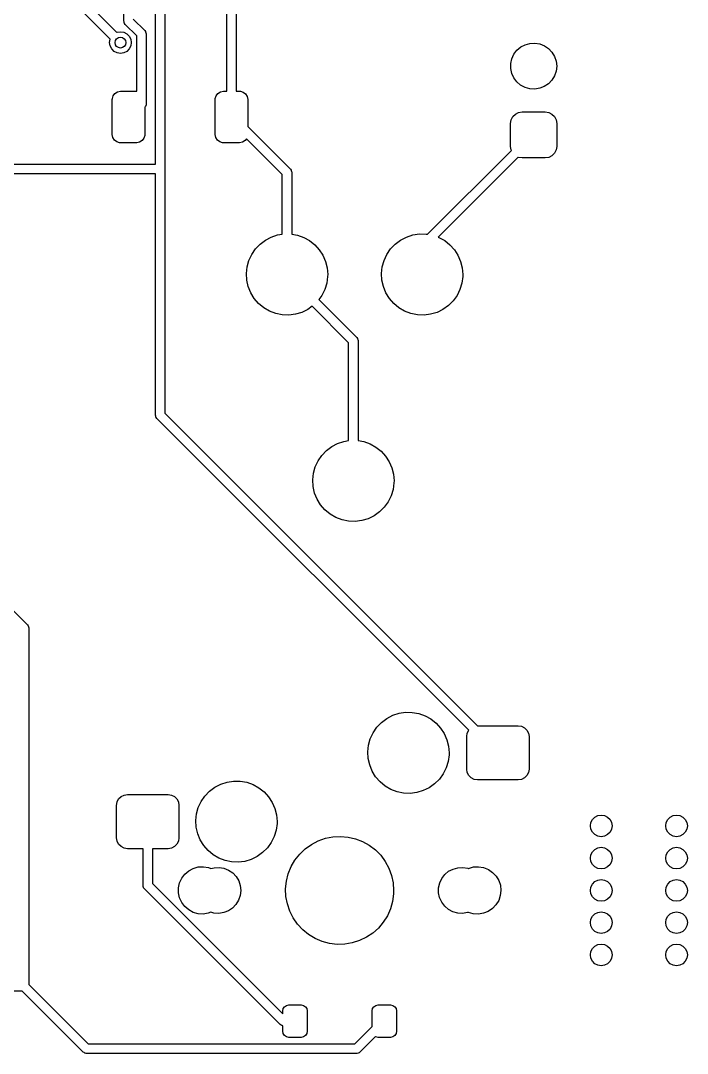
# Model space of a CAD drawing. Extents: x 50 to 376, y -141 to -43.
# Drawn here: x 179.48 to 204.1, y -140.89 to -102.77 of the extents above; entities that cross this region are included whole.
import ezdxf

# ---------------------------------------------------------------- set-up
doc = ezdxf.new("R2010")
doc.units = 0
doc.layers.add('BLACK', color=7, linetype='CONTINUOUS')

msp = doc.modelspace()

# ---------------------------------------------------------------- linework, layer by layer
at = {"layer": 'BLACK', "linetype": 'CONTINUOUS'}
for p, q in [((184.46, -108.07), (184.46, -83.762)), ((184.81, -83.8345), (184.81, -117.253)), ((183.294, -102.781), (183.294, -100.975)), ((187.094, -105.375), (187.094, -100.975)), ((187.444, -100.975), (187.444, -105.375)), ((182.792, -103.448), (180.994, -101.65)), ((181.293, -101.454), (183.04, -103.201)), ((183.295, -102.786), (183.294, -102.781)), ((183.295, -102.791), (183.295, -102.786)), ((183.302, -102.815), (183.295, -102.791)), ((183.305, -102.842), (183.302, -102.815)), ((183.311, -102.852), (183.305, -102.842)), ((183.314, -102.862), (183.311, -102.852)), ((183.317, -102.866), (183.314, -102.862)), ((183.319, -102.87), (183.317, -102.866)), ((183.346, -102.905), (183.319, -102.87)), ((183.77, -103.329), (183.346, -102.905)), ((183.644, -102.709), (184.069, -103.133)), ((183.04, -103.201), (183.046, -103.198)), ((183.046, -103.198), (183.17, -103.178)), ((183.17, -103.178), (183.293, -103.198)), ((183.293, -103.198), (183.405, -103.255)), ((183.405, -103.255), (183.493, -103.343)), ((184.069, -103.133), (184.096, -103.168)), ((184.096, -103.168), (184.097, -103.172)), ((184.097, -103.172), (184.1, -103.176)), ((184.1, -103.176), (184.109, -103.212)), ((184.109, -103.212), (184.12, -103.248)), ((184.12, -103.248), (184.119, -103.252)), ((184.119, -103.252), (184.12, -103.257)), ((184.12, -103.257), (184.12, -105.849)), ((182.77, -103.578), (182.789, -103.455)), ((182.789, -103.702), (182.77, -103.578)), ((182.789, -103.455), (182.792, -103.448)), ((183.493, -103.343), (183.55, -103.455)), ((183.55, -103.455), (183.57, -103.578)), ((183.57, -103.578), (183.55, -103.702)), ((183.77, -105.375), (183.77, -103.329)), ((197.949, -103.74), (198.112, -103.654)), ((198.112, -103.654), (198.289, -103.606)), ((198.289, -103.606), (198.472, -103.596)), ((198.472, -103.596), (198.653, -103.626)), ((198.653, -103.626), (198.824, -103.694)), ((182.846, -103.813), (182.789, -103.702)), ((182.934, -103.902), (182.846, -103.813)), ((183.046, -103.959), (182.934, -103.902)), ((183.17, -103.978), (183.046, -103.959)), ((183.293, -103.959), (183.17, -103.978)), ((183.405, -103.902), (183.293, -103.959)), ((183.493, -103.813), (183.405, -103.902)), ((183.55, -103.702), (183.493, -103.813)), ((197.62, -104.171), (197.698, -104.004)), ((197.698, -104.004), (197.809, -103.859)), ((197.809, -103.859), (197.949, -103.74)), ((198.824, -103.694), (198.976, -103.797)), ((198.976, -103.797), (199.102, -103.931)), ((199.102, -103.931), (199.196, -104.088)), ((197.579, -104.534), (197.58, -104.35)), ((197.58, -104.35), (197.62, -104.171)), ((199.196, -104.088), (199.255, -104.262)), ((199.275, -104.451), (199.254, -104.633)), ((199.255, -104.262), (199.275, -104.445)), ((199.275, -104.445), (199.275, -104.451)), ((197.618, -104.713), (197.579, -104.534)), ((197.695, -104.88), (197.618, -104.713)), ((199.194, -104.807), (199.098, -104.963)), ((199.254, -104.633), (199.194, -104.807)), ((197.805, -105.027), (197.695, -104.88)), ((197.945, -105.146), (197.805, -105.027)), ((198.106, -105.233), (197.945, -105.146)), ((198.819, -105.198), (198.648, -105.265)), ((198.971, -105.096), (198.819, -105.198)), ((199.098, -104.963), (198.971, -105.096)), ((182.871, -105.646), (182.901, -105.54)), ((182.901, -105.54), (182.968, -105.453)), ((182.968, -105.453), (183.061, -105.395)), ((183.061, -105.395), (183.169, -105.375)), ((183.169, -105.375), (183.769, -105.375)), ((183.769, -105.375), (183.77, -105.375)), ((186.671, -105.646), (186.701, -105.54)), ((186.701, -105.54), (186.768, -105.453)), ((186.768, -105.453), (186.861, -105.395)), ((186.861, -105.395), (186.969, -105.375)), ((186.969, -105.375), (187.094, -105.375)), ((187.444, -105.375), (187.569, -105.375)), ((187.569, -105.375), (187.598, -105.376)), ((187.598, -105.376), (187.704, -105.407)), ((187.704, -105.407), (187.791, -105.473)), ((187.791, -105.473), (187.849, -105.567)), ((187.849, -105.567), (187.869, -105.675)), ((198.283, -105.283), (198.106, -105.233)), ((198.466, -105.294), (198.283, -105.283)), ((198.648, -105.265), (198.466, -105.294)), ((182.869, -105.675), (182.871, -105.646)), ((182.869, -106.975), (182.869, -105.675)), ((184.071, -105.969), (184.069, -105.972)), ((184.069, -105.972), (184.069, -106.975)), ((184.075, -105.966), (184.071, -105.969)), ((184.093, -105.933), (184.075, -105.966)), ((184.112, -105.901), (184.093, -105.933)), ((184.114, -105.893), (184.112, -105.897)), ((184.112, -105.897), (184.112, -105.901)), ((184.12, -105.849), (184.114, -105.893)), ((186.669, -105.675), (186.671, -105.646)), ((186.669, -106.975), (186.669, -105.675)), ((187.869, -105.675), (187.869, -106.677)), ((197.596, -106.428), (197.656, -106.31)), ((197.656, -106.31), (197.75, -106.216)), ((197.75, -106.216), (197.868, -106.156)), ((197.868, -106.156), (198, -106.135)), ((198, -106.135), (198.85, -106.135)), ((198.85, -106.135), (198.981, -106.156)), ((198.981, -106.156), (199.1, -106.216)), ((199.1, -106.216), (199.194, -106.31)), ((199.194, -106.31), (199.254, -106.428)), ((187.869, -106.677), (189.444, -108.252)), ((197.575, -106.56), (197.596, -106.428)), ((197.575, -107.41), (197.575, -106.56)), ((199.254, -106.428), (199.275, -106.56)), ((199.275, -106.56), (199.275, -107.41)), ((182.889, -107.083), (182.869, -106.975)), ((182.947, -107.176), (182.889, -107.083)), ((184.037, -107.11), (183.971, -107.197)), ((184.068, -107.004), (184.037, -107.11)), ((184.069, -106.975), (184.068, -107.004)), ((186.689, -107.083), (186.669, -106.975)), ((186.747, -107.176), (186.689, -107.083)), ((183.034, -107.243), (182.947, -107.176)), ((183.14, -107.273), (183.034, -107.243)), ((183.169, -107.275), (183.14, -107.273)), ((183.769, -107.275), (183.169, -107.275)), ((183.877, -107.255), (183.769, -107.275)), ((183.971, -107.197), (183.877, -107.255)), ((186.834, -107.243), (186.747, -107.176)), ((186.94, -107.273), (186.834, -107.243)), ((186.969, -107.275), (186.94, -107.273)), ((187.569, -107.275), (186.969, -107.275)), ((187.677, -107.255), (187.569, -107.275)), ((187.771, -107.197), (187.677, -107.255)), ((187.824, -107.127), (187.771, -107.197)), ((189.145, -108.448), (187.824, -107.127)), ((197.596, -107.541), (197.575, -107.41)), ((199.275, -107.41), (199.254, -107.541)), ((194.507, -110.655), (197.604, -107.558)), ((197.852, -107.805), (194.897, -110.76)), ((197.604, -107.558), (197.596, -107.541)), ((197.868, -107.814), (197.852, -107.805)), ((198, -107.835), (197.868, -107.814)), ((198.85, -107.835), (198, -107.835)), ((198.981, -107.814), (198.85, -107.835)), ((199.1, -107.754), (198.981, -107.814)), ((199.194, -107.66), (199.1, -107.754)), ((199.254, -107.541), (199.194, -107.66)), ((179.204, -108.07), (184.46, -108.07)), ((189.444, -108.252), (189.471, -108.287)), ((184.46, -108.42), (179.204, -108.42)), ((184.46, -117.325), (184.46, -108.42)), ((189.145, -110.652), (189.145, -108.448)), ((189.471, -108.287), (189.472, -108.291)), ((189.472, -108.291), (189.475, -108.295)), ((189.475, -108.295), (189.484, -108.331)), ((189.484, -108.331), (189.495, -108.366)), ((189.495, -108.366), (189.494, -108.371)), ((189.494, -108.371), (189.495, -108.376)), ((189.495, -108.376), (189.495, -110.651)), ((188.324, -111.016), (188.521, -110.869)), ((188.521, -110.869), (188.739, -110.755)), ((188.739, -110.755), (188.972, -110.679)), ((188.972, -110.679), (189.145, -110.652)), ((189.495, -110.651), (189.703, -110.688)), ((189.703, -110.688), (189.935, -110.77)), ((189.935, -110.77), (190.15, -110.889)), ((190.15, -110.889), (190.343, -111.041)), ((193.314, -111.016), (193.511, -110.869)), ((193.511, -110.869), (193.729, -110.755)), ((193.729, -110.755), (193.962, -110.679)), ((193.962, -110.679), (194.205, -110.642)), ((194.205, -110.642), (194.451, -110.645)), ((194.451, -110.645), (194.507, -110.655)), ((194.897, -110.76), (194.925, -110.77)), ((194.925, -110.77), (195.14, -110.889)), ((195.14, -110.889), (195.333, -111.041)), ((188.016, -111.397), (188.154, -111.194)), ((188.154, -111.194), (188.324, -111.016)), ((190.343, -111.041), (190.508, -111.223)), ((190.508, -111.223), (190.642, -111.429)), ((193.006, -111.397), (193.144, -111.194)), ((193.144, -111.194), (193.314, -111.016)), ((195.333, -111.041), (195.498, -111.223)), ((195.498, -111.223), (195.632, -111.429)), ((187.847, -111.857), (187.912, -111.62)), ((187.912, -111.62), (188.016, -111.397)), ((190.642, -111.429), (190.74, -111.655)), ((190.74, -111.655), (190.8, -111.893)), ((192.837, -111.857), (192.902, -111.62)), ((192.902, -111.62), (193.006, -111.397)), ((195.632, -111.429), (195.73, -111.655)), ((195.73, -111.655), (195.79, -111.893)), ((187.82, -112.101), (187.847, -111.857)), ((190.8, -111.893), (190.82, -112.138)), ((192.81, -112.101), (192.837, -111.857)), ((195.79, -111.893), (195.81, -112.138)), ((187.835, -112.347), (187.82, -112.101)), ((187.889, -112.587), (187.835, -112.347)), ((190.786, -112.455), (190.715, -112.69)), ((190.818, -112.211), (190.786, -112.455)), ((190.82, -112.138), (190.818, -112.211)), ((192.825, -112.347), (192.81, -112.101)), ((192.879, -112.587), (192.825, -112.347)), ((195.776, -112.455), (195.705, -112.69)), ((195.808, -112.211), (195.776, -112.455)), ((195.81, -112.138), (195.808, -112.211)), ((187.981, -112.814), (187.889, -112.587)), ((188.11, -113.024), (187.981, -112.814)), ((190.715, -112.69), (190.606, -112.911)), ((192.971, -112.814), (192.879, -112.587)), ((193.1, -113.024), (192.971, -112.814)), ((195.705, -112.69), (195.596, -112.911)), ((188.271, -113.21), (188.11, -113.024)), ((188.46, -113.367), (188.271, -113.21)), ((190.606, -112.911), (190.495, -113.065)), ((190.495, -113.065), (191.894, -114.464)), ((193.261, -113.21), (193.1, -113.024)), ((193.45, -113.367), (193.261, -113.21)), ((195.452, -113.11), (195.278, -113.284)), ((195.596, -112.911), (195.452, -113.11)), ((188.672, -113.491), (188.46, -113.367)), ((188.902, -113.578), (188.672, -113.491)), ((189.142, -113.627), (188.902, -113.578)), ((189.867, -113.535), (189.632, -113.605)), ((190.088, -113.426), (189.867, -113.535)), ((190.247, -113.313), (190.088, -113.426)), ((191.595, -114.66), (190.247, -113.313)), ((193.662, -113.491), (193.45, -113.367)), ((193.892, -113.578), (193.662, -113.491)), ((194.132, -113.627), (193.892, -113.578)), ((194.857, -113.535), (194.622, -113.605)), ((195.078, -113.426), (194.857, -113.535)), ((195.278, -113.284), (195.078, -113.426)), ((189.388, -113.636), (189.142, -113.627)), ((189.632, -113.605), (189.388, -113.636)), ((194.378, -113.636), (194.132, -113.627)), ((194.622, -113.605), (194.378, -113.636)), ((191.595, -118.272), (191.595, -114.66)), ((191.894, -114.464), (191.921, -114.499)), ((191.921, -114.499), (191.922, -114.503)), ((191.922, -114.503), (191.925, -114.507)), ((191.925, -114.507), (191.934, -114.543)), ((191.934, -114.543), (191.945, -114.579)), ((191.945, -114.579), (191.944, -114.583)), ((191.944, -114.583), (191.945, -114.588)), ((191.945, -114.588), (191.945, -118.271)), ((184.461, -117.33), (184.46, -117.325)), ((184.461, -117.334), (184.461, -117.33)), ((184.471, -117.37), (184.461, -117.334)), ((184.48, -117.406), (184.471, -117.37)), ((184.483, -117.41), (184.48, -117.406)), ((184.485, -117.414), (184.483, -117.41)), ((184.512, -117.449), (184.485, -117.414)), ((184.81, -117.253), (196.352, -128.794)), ((196.027, -128.965), (184.512, -117.449)), ((190.774, -118.636), (190.971, -118.489)), ((190.971, -118.489), (191.189, -118.375)), ((191.189, -118.375), (191.422, -118.299)), ((191.422, -118.299), (191.595, -118.272)), ((191.945, -118.271), (192.153, -118.308)), ((192.153, -118.308), (192.385, -118.39)), ((192.385, -118.39), (192.6, -118.509)), ((192.6, -118.509), (192.793, -118.661)), ((190.466, -119.017), (190.604, -118.814)), ((190.604, -118.814), (190.774, -118.636)), ((192.793, -118.661), (192.958, -118.843)), ((192.958, -118.843), (193.092, -119.049)), ((190.297, -119.477), (190.362, -119.24)), ((190.362, -119.24), (190.466, -119.017)), ((193.092, -119.049), (193.19, -119.275)), ((193.19, -119.275), (193.25, -119.513)), ((190.27, -119.721), (190.297, -119.477)), ((193.25, -119.513), (193.27, -119.758)), ((190.285, -119.967), (190.27, -119.721)), ((190.339, -120.207), (190.285, -119.967)), ((193.236, -120.075), (193.165, -120.31)), ((193.268, -119.831), (193.236, -120.075)), ((193.27, -119.758), (193.268, -119.831)), ((190.431, -120.434), (190.339, -120.207)), ((190.56, -120.644), (190.431, -120.434)), ((193.165, -120.31), (193.056, -120.531)), ((175.446, -120.783), (179.732, -125.069)), ((190.721, -120.83), (190.56, -120.644)), ((190.91, -120.987), (190.721, -120.83)), ((192.912, -120.73), (192.738, -120.904)), ((193.056, -120.531), (192.912, -120.73)), ((191.122, -121.111), (190.91, -120.987)), ((191.352, -121.198), (191.122, -121.111)), ((191.592, -121.247), (191.352, -121.198)), ((192.082, -121.225), (191.838, -121.256)), ((192.317, -121.155), (192.082, -121.225)), ((192.538, -121.046), (192.317, -121.155)), ((192.738, -120.904), (192.538, -121.046)), ((191.838, -121.256), (191.592, -121.247)), ((179.732, -125.069), (179.759, -125.104)), ((179.759, -125.104), (179.76, -125.109)), ((179.76, -125.109), (179.764, -125.112)), ((179.764, -125.112), (179.772, -125.148)), ((179.772, -125.148), (179.783, -125.184)), ((179.783, -125.184), (179.782, -125.189)), ((179.782, -125.189), (179.784, -125.193)), ((179.784, -125.193), (179.784, -138.342)), ((193.003, -128.525), (193.221, -128.411)), ((193.221, -128.411), (193.454, -128.335)), ((193.454, -128.335), (193.697, -128.298)), ((193.697, -128.298), (193.943, -128.301)), ((193.943, -128.301), (194.185, -128.344)), ((194.185, -128.344), (194.417, -128.426)), ((194.417, -128.426), (194.632, -128.545)), ((192.498, -129.053), (192.636, -128.85)), ((192.636, -128.85), (192.806, -128.672)), ((192.806, -128.672), (193.003, -128.525)), ((194.632, -128.545), (194.825, -128.697)), ((194.825, -128.697), (194.99, -128.879)), ((196.352, -128.794), (196.354, -128.794)), ((196.354, -128.794), (197.854, -128.794)), ((197.854, -128.794), (197.978, -128.814)), ((197.978, -128.814), (198.089, -128.87)), ((192.394, -129.276), (192.498, -129.053)), ((194.99, -128.879), (195.124, -129.085)), ((195.124, -129.085), (195.222, -129.311)), ((195.954, -129.194), (195.974, -129.07)), ((195.954, -130.394), (195.954, -129.194)), ((195.974, -129.07), (196.027, -128.965)), ((198.089, -128.87), (198.178, -128.959)), ((198.178, -128.959), (198.234, -129.07)), ((198.234, -129.07), (198.254, -129.194)), ((198.254, -129.194), (198.254, -130.394)), ((192.302, -129.757), (192.329, -129.513)), ((192.329, -129.513), (192.394, -129.276)), ((195.222, -129.311), (195.282, -129.549)), ((195.282, -129.549), (195.302, -129.794)), ((192.317, -130.003), (192.302, -129.757)), ((195.3, -129.867), (195.268, -130.111)), ((195.302, -129.794), (195.3, -129.867)), ((192.371, -130.243), (192.317, -130.003)), ((192.463, -130.47), (192.371, -130.243)), ((195.197, -130.346), (195.088, -130.567)), ((195.268, -130.111), (195.197, -130.346)), ((192.592, -130.68), (192.463, -130.47)), ((192.753, -130.866), (192.592, -130.68)), ((195.088, -130.567), (194.944, -130.766)), ((195.974, -130.518), (195.954, -130.394)), ((196.03, -130.629), (195.974, -130.518)), ((196.119, -130.718), (196.03, -130.629)), ((196.23, -130.774), (196.119, -130.718)), ((198.089, -130.718), (197.978, -130.774)), ((198.178, -130.629), (198.089, -130.718)), ((198.234, -130.518), (198.178, -130.629)), ((198.254, -130.394), (198.234, -130.518)), ((186.456, -131.212), (186.653, -131.065)), ((186.653, -131.065), (186.871, -130.951)), ((186.871, -130.951), (187.104, -130.875)), ((187.104, -130.875), (187.347, -130.838)), ((187.347, -130.838), (187.593, -130.841)), ((187.593, -130.841), (187.835, -130.884)), ((187.835, -130.884), (188.067, -130.966)), ((188.067, -130.966), (188.282, -131.085)), ((188.282, -131.085), (188.475, -131.237)), ((192.942, -131.023), (192.753, -130.866)), ((193.154, -131.147), (192.942, -131.023)), ((194.57, -131.082), (194.349, -131.191)), ((194.77, -130.94), (194.57, -131.082)), ((194.944, -130.766), (194.77, -130.94)), ((196.354, -130.794), (196.23, -130.774)), ((197.854, -130.794), (196.354, -130.794)), ((197.978, -130.774), (197.854, -130.794)), ((183.047, -131.61), (183.103, -131.499)), ((183.103, -131.499), (183.192, -131.41)), ((183.192, -131.41), (183.303, -131.354)), ((183.303, -131.354), (183.427, -131.334)), ((183.427, -131.334), (184.927, -131.334)), ((184.927, -131.334), (185.051, -131.354)), ((185.051, -131.354), (185.162, -131.41)), ((185.162, -131.41), (185.251, -131.499)), ((185.251, -131.499), (185.307, -131.61)), ((186.148, -131.593), (186.286, -131.39)), ((186.286, -131.39), (186.456, -131.212)), ((188.475, -131.237), (188.64, -131.419)), ((188.64, -131.419), (188.774, -131.625)), ((193.384, -131.234), (193.154, -131.147)), ((193.624, -131.283), (193.384, -131.234)), ((193.87, -131.292), (193.624, -131.283)), ((194.114, -131.261), (193.87, -131.292)), ((194.349, -131.191), (194.114, -131.261)), ((183.027, -131.734), (183.047, -131.61)), ((183.027, -132.934), (183.027, -131.734)), ((185.307, -131.61), (185.327, -131.734)), ((185.327, -131.734), (185.327, -132.934)), ((185.979, -132.053), (186.044, -131.816)), ((186.044, -131.816), (186.148, -131.593)), ((188.774, -131.625), (188.872, -131.851)), ((188.872, -131.851), (188.932, -132.089)), ((185.952, -132.297), (185.979, -132.053)), ((188.932, -132.089), (188.952, -132.334)), ((200.541, -132.369), (200.598, -132.257)), ((200.598, -132.257), (200.687, -132.169)), ((200.687, -132.169), (200.798, -132.112)), ((200.798, -132.112), (200.922, -132.093)), ((200.922, -132.093), (201.045, -132.112)), ((201.045, -132.112), (201.157, -132.169)), ((201.157, -132.169), (201.245, -132.257)), ((201.245, -132.257), (201.302, -132.369)), ((203.32, -132.369), (203.377, -132.257)), ((203.377, -132.257), (203.465, -132.169)), ((203.465, -132.169), (203.577, -132.112)), ((203.577, -132.112), (203.7, -132.093)), ((203.7, -132.093), (203.824, -132.112)), ((203.824, -132.112), (203.935, -132.169)), ((203.935, -132.169), (204.024, -132.257)), ((204.024, -132.257), (204.081, -132.369)), ((185.967, -132.543), (185.952, -132.297)), ((186.021, -132.783), (185.967, -132.543)), ((188.918, -132.651), (188.847, -132.886)), ((188.95, -132.407), (188.918, -132.651)), ((188.952, -132.334), (188.95, -132.407)), ((200.522, -132.493), (200.541, -132.369)), ((200.541, -132.616), (200.522, -132.493)), ((200.598, -132.728), (200.541, -132.616)), ((201.302, -132.616), (201.245, -132.728)), ((201.302, -132.369), (201.322, -132.493)), ((201.322, -132.493), (201.302, -132.616)), ((203.3, -132.493), (203.32, -132.369)), ((203.32, -132.616), (203.3, -132.493)), ((203.377, -132.728), (203.32, -132.616)), ((204.081, -132.616), (204.024, -132.728)), ((204.081, -132.369), (204.1, -132.493)), ((204.1, -132.493), (204.081, -132.616)), ((183.047, -133.058), (183.027, -132.934)), ((185.327, -132.934), (185.307, -133.058)), ((186.113, -133.01), (186.021, -132.783)), ((186.242, -133.22), (186.113, -133.01)), ((188.847, -132.886), (188.738, -133.107)), ((190.22, -133.174), (190.47, -133.044)), ((190.47, -133.044), (190.736, -132.951)), ((190.736, -132.951), (191.012, -132.896)), ((191.012, -132.896), (191.293, -132.88)), ((191.293, -132.88), (191.574, -132.905)), ((191.574, -132.905), (191.848, -132.968)), ((191.848, -132.968), (192.111, -133.07)), ((200.687, -132.816), (200.598, -132.728)), ((200.798, -132.873), (200.687, -132.816)), ((200.922, -132.893), (200.798, -132.873)), ((201.045, -132.873), (200.922, -132.893)), ((201.157, -132.816), (201.045, -132.873)), ((201.245, -132.728), (201.157, -132.816)), ((203.465, -132.816), (203.377, -132.728)), ((203.577, -132.873), (203.465, -132.816)), ((203.7, -132.893), (203.577, -132.873)), ((203.824, -132.873), (203.7, -132.893)), ((203.935, -132.816), (203.824, -132.873)), ((204.024, -132.728), (203.935, -132.816)), ((183.103, -133.169), (183.047, -133.058)), ((183.192, -133.258), (183.103, -133.169)), ((183.303, -133.314), (183.192, -133.258)), ((183.427, -133.334), (183.303, -133.314)), ((184.002, -133.334), (183.427, -133.334)), ((184.002, -134.688), (184.002, -133.334)), ((184.927, -133.334), (184.352, -133.334)), ((184.352, -133.334), (184.352, -134.615)), ((185.051, -133.314), (184.927, -133.334)), ((185.162, -133.258), (185.051, -133.314)), ((185.251, -133.169), (185.162, -133.258)), ((185.307, -133.058), (185.251, -133.169)), ((186.403, -133.406), (186.242, -133.22)), ((186.592, -133.563), (186.403, -133.406)), ((188.594, -133.306), (188.42, -133.48)), ((188.738, -133.107), (188.594, -133.306)), ((189.787, -133.532), (189.991, -133.338)), ((189.991, -133.338), (190.22, -133.174)), ((192.111, -133.07), (192.357, -133.207)), ((192.357, -133.207), (192.581, -133.378)), ((192.581, -133.378), (192.778, -133.579)), ((200.598, -133.448), (200.687, -133.36)), ((200.687, -133.36), (200.798, -133.303)), ((200.798, -133.303), (200.922, -133.283)), ((200.922, -133.283), (201.045, -133.303)), ((201.045, -133.303), (201.157, -133.36)), ((201.157, -133.36), (201.245, -133.448)), ((203.377, -133.448), (203.465, -133.36)), ((203.465, -133.36), (203.577, -133.303)), ((203.577, -133.303), (203.7, -133.283)), ((203.7, -133.283), (203.824, -133.303)), ((203.824, -133.303), (203.935, -133.36)), ((203.935, -133.36), (204.024, -133.448)), ((186.804, -133.687), (186.592, -133.563)), ((187.034, -133.774), (186.804, -133.687)), ((187.274, -133.823), (187.034, -133.774)), ((187.764, -133.801), (187.52, -133.832)), ((187.999, -133.731), (187.764, -133.801)), ((188.22, -133.622), (187.999, -133.731)), ((188.42, -133.48), (188.22, -133.622)), ((189.471, -133.997), (189.613, -133.753)), ((189.613, -133.753), (189.787, -133.532)), ((192.778, -133.579), (192.946, -133.806)), ((192.946, -133.806), (193.079, -134.053)), ((200.522, -133.683), (200.541, -133.56)), ((200.541, -133.807), (200.522, -133.683)), ((200.541, -133.56), (200.598, -133.448)), ((201.245, -133.448), (201.302, -133.56)), ((201.302, -133.56), (201.322, -133.683)), ((201.322, -133.683), (201.302, -133.807)), ((203.3, -133.683), (203.32, -133.56)), ((203.32, -133.807), (203.3, -133.683)), ((203.32, -133.56), (203.377, -133.448)), ((204.024, -133.448), (204.081, -133.56)), ((204.081, -133.56), (204.1, -133.683)), ((204.1, -133.683), (204.081, -133.807)), ((185.548, -134.271), (185.693, -134.149)), ((185.693, -134.149), (185.86, -134.06)), ((185.86, -134.06), (186.042, -134.01)), ((186.042, -134.01), (186.231, -134)), ((186.231, -134), (186.417, -134.031)), ((186.417, -134.031), (186.508, -134.067)), ((186.508, -134.067), (186.626, -134.035)), ((186.626, -134.035), (186.809, -134.025)), ((186.809, -134.025), (186.991, -134.055)), ((186.991, -134.055), (187.161, -134.123)), ((187.161, -134.123), (187.313, -134.227)), ((187.52, -133.832), (187.274, -133.823)), ((189.366, -134.258), (189.471, -133.997)), ((193.079, -134.053), (193.177, -134.318)), ((195.146, -134.288), (195.287, -134.169)), ((195.287, -134.169), (195.449, -134.084)), ((195.449, -134.084), (195.626, -134.035)), ((195.626, -134.035), (195.809, -134.025)), ((195.809, -134.025), (195.991, -134.055)), ((195.991, -134.055), (196.013, -134.064)), ((196.013, -134.064), (196.02, -134.06)), ((196.02, -134.06), (196.202, -134.01)), ((196.202, -134.01), (196.391, -134)), ((196.391, -134), (196.577, -134.031)), ((196.577, -134.031), (196.753, -134.101)), ((196.753, -134.101), (196.909, -134.208)), ((200.598, -133.918), (200.541, -133.807)), ((200.687, -134.007), (200.598, -133.918)), ((200.798, -134.064), (200.687, -134.007)), ((200.922, -134.083), (200.798, -134.064)), ((201.045, -134.064), (200.922, -134.083)), ((201.157, -134.007), (201.045, -134.064)), ((201.245, -133.918), (201.157, -134.007)), ((201.302, -133.807), (201.245, -133.918)), ((203.377, -133.918), (203.32, -133.807)), ((203.465, -134.007), (203.377, -133.918)), ((203.577, -134.064), (203.465, -134.007)), ((203.7, -134.083), (203.577, -134.064)), ((203.824, -134.064), (203.7, -134.083)), ((203.935, -134.007), (203.824, -134.064)), ((204.024, -133.918), (203.935, -134.007)), ((204.081, -133.807), (204.024, -133.918)), ((185.354, -134.592), (185.434, -134.421)), ((185.434, -134.421), (185.548, -134.271)), ((187.313, -134.227), (187.439, -134.36)), ((187.439, -134.36), (187.534, -134.517)), ((187.534, -134.517), (187.592, -134.691)), ((189.269, -134.811), (189.298, -134.531)), ((189.298, -134.531), (189.366, -134.258)), ((193.177, -134.318), (193.236, -134.593)), ((194.957, -134.6), (195.035, -134.434)), ((195.035, -134.434), (195.146, -134.288)), ((196.909, -134.208), (197.039, -134.345)), ((197.039, -134.345), (197.136, -134.507)), ((197.136, -134.507), (197.197, -134.686)), ((200.598, -134.639), (200.687, -134.55)), ((200.687, -134.55), (200.798, -134.494)), ((200.798, -134.494), (200.922, -134.474)), ((200.922, -134.474), (201.045, -134.494)), ((201.045, -134.494), (201.157, -134.55)), ((201.157, -134.55), (201.245, -134.639)), ((203.377, -134.639), (203.465, -134.55)), ((203.465, -134.55), (203.577, -134.494)), ((203.577, -134.494), (203.7, -134.474)), ((203.7, -134.474), (203.824, -134.494)), ((203.824, -134.494), (203.935, -134.55)), ((203.935, -134.55), (204.024, -134.639)), ((184.003, -134.692), (184.002, -134.688)), ((184.002, -134.697), (184.003, -134.692)), ((184.013, -134.733), (184.002, -134.697)), ((184.022, -134.769), (184.013, -134.733)), ((184.025, -134.772), (184.022, -134.769)), ((184.026, -134.777), (184.025, -134.772)), ((184.053, -134.812), (184.026, -134.777)), ((189.065, -139.824), (184.053, -134.812)), ((184.352, -134.615), (189.162, -139.425)), ((185.312, -134.776), (185.354, -134.592)), ((185.312, -134.965), (185.312, -134.776)), ((187.612, -134.88), (187.591, -135.062)), ((187.592, -134.691), (187.612, -134.874)), ((187.612, -134.874), (187.612, -134.88)), ((189.28, -135.093), (189.269, -134.811)), ((193.236, -134.593), (193.256, -134.874)), ((193.256, -134.874), (193.252, -134.999)), ((194.917, -134.779), (194.957, -134.6)), ((194.917, -134.963), (194.917, -134.779)), ((197.217, -134.88), (197.195, -135.068)), ((197.197, -134.686), (197.217, -134.874)), ((197.217, -134.874), (197.217, -134.88)), ((200.522, -134.874), (200.541, -134.75)), ((200.541, -134.998), (200.522, -134.874)), ((200.541, -134.75), (200.598, -134.639)), ((201.245, -134.639), (201.302, -134.75)), ((201.302, -134.75), (201.322, -134.874)), ((201.322, -134.874), (201.302, -134.998)), ((203.3, -134.874), (203.32, -134.75)), ((203.32, -134.998), (203.3, -134.874)), ((203.32, -134.75), (203.377, -134.639)), ((204.024, -134.639), (204.081, -134.75)), ((204.081, -134.75), (204.1, -134.874)), ((204.1, -134.874), (204.081, -134.998)), ((185.352, -135.15), (185.312, -134.965)), ((185.43, -135.322), (185.352, -135.15)), ((185.544, -135.473), (185.43, -135.322)), ((187.531, -135.236), (187.435, -135.393)), ((187.591, -135.062), (187.531, -135.236)), ((189.331, -135.37), (189.28, -135.093)), ((193.214, -135.278), (193.138, -135.549)), ((193.252, -134.999), (193.214, -135.278)), ((194.955, -135.142), (194.917, -134.963)), ((195.032, -135.309), (194.955, -135.142)), ((195.142, -135.456), (195.032, -135.309)), ((197.134, -135.247), (197.035, -135.408)), ((197.195, -135.068), (197.134, -135.247)), ((200.598, -135.109), (200.541, -134.998)), ((200.687, -135.198), (200.598, -135.109)), ((200.798, -135.254), (200.687, -135.198)), ((200.922, -135.274), (200.798, -135.254)), ((201.045, -135.254), (200.922, -135.274)), ((201.157, -135.198), (201.045, -135.254)), ((201.245, -135.109), (201.157, -135.198)), ((201.302, -134.998), (201.245, -135.109)), ((203.377, -135.109), (203.32, -134.998)), ((203.465, -135.198), (203.377, -135.109)), ((203.577, -135.254), (203.465, -135.198)), ((203.7, -135.274), (203.577, -135.254)), ((203.824, -135.254), (203.7, -135.274)), ((203.935, -135.198), (203.824, -135.254)), ((204.024, -135.109), (203.935, -135.198)), ((204.081, -134.998), (204.024, -135.109)), ((185.688, -135.596), (185.544, -135.473)), ((185.854, -135.685), (185.688, -135.596)), ((186.036, -135.737), (185.854, -135.685)), ((186.508, -135.68), (186.411, -135.718)), ((186.62, -135.712), (186.508, -135.68)), ((186.804, -135.723), (186.62, -135.712)), ((186.985, -135.694), (186.804, -135.723)), ((187.156, -135.627), (186.985, -135.694)), ((187.308, -135.525), (187.156, -135.627)), ((187.435, -135.393), (187.308, -135.525)), ((189.42, -135.637), (189.331, -135.37)), ((189.546, -135.889), (189.42, -135.637)), ((193.138, -135.549), (193.024, -135.807)), ((195.282, -135.575), (195.142, -135.456)), ((195.444, -135.662), (195.282, -135.575)), ((195.62, -135.712), (195.444, -135.662)), ((195.804, -135.723), (195.62, -135.712)), ((195.985, -135.694), (195.804, -135.723)), ((196.011, -135.684), (195.985, -135.694)), ((196.014, -135.685), (196.011, -135.684)), ((196.196, -135.737), (196.014, -135.685)), ((196.747, -135.649), (196.571, -135.718)), ((196.904, -135.544), (196.747, -135.649)), ((197.035, -135.408), (196.904, -135.544)), ((200.687, -135.741), (200.798, -135.684)), ((200.798, -135.684), (200.922, -135.665)), ((200.922, -135.665), (201.045, -135.684)), ((201.045, -135.684), (201.157, -135.741)), ((203.465, -135.741), (203.577, -135.684)), ((203.577, -135.684), (203.7, -135.665)), ((203.7, -135.665), (203.824, -135.684)), ((203.824, -135.684), (203.935, -135.741)), ((186.225, -135.748), (186.036, -135.737)), ((186.411, -135.718), (186.225, -135.748)), ((189.706, -136.121), (189.546, -135.889)), ((192.875, -136.046), (192.694, -136.262)), ((193.024, -135.807), (192.875, -136.046)), ((196.385, -135.748), (196.196, -135.737)), ((196.571, -135.718), (196.385, -135.748)), ((200.522, -136.065), (200.541, -135.941)), ((200.541, -136.188), (200.522, -136.065)), ((200.541, -135.941), (200.598, -135.83)), ((200.598, -135.83), (200.687, -135.741)), ((201.157, -135.741), (201.245, -135.83)), ((201.245, -135.83), (201.302, -135.941)), ((201.302, -135.941), (201.322, -136.065)), ((201.322, -136.065), (201.302, -136.188)), ((203.3, -136.065), (203.32, -135.941)), ((203.32, -136.188), (203.3, -136.065)), ((203.32, -135.941), (203.377, -135.83)), ((203.377, -135.83), (203.465, -135.741)), ((203.935, -135.741), (204.024, -135.83)), ((204.024, -135.83), (204.081, -135.941)), ((204.081, -135.941), (204.1, -136.065)), ((204.1, -136.065), (204.081, -136.188)), ((189.897, -136.327), (189.706, -136.121)), ((190.115, -136.505), (189.897, -136.327)), ((192.484, -136.449), (192.25, -136.606)), ((192.694, -136.262), (192.484, -136.449)), ((200.598, -136.3), (200.541, -136.188)), ((200.687, -136.388), (200.598, -136.3)), ((200.798, -136.445), (200.687, -136.388)), ((200.922, -136.465), (200.798, -136.445)), ((201.045, -136.445), (200.922, -136.465)), ((201.157, -136.388), (201.045, -136.445)), ((201.245, -136.3), (201.157, -136.388)), ((201.302, -136.188), (201.245, -136.3)), ((203.377, -136.3), (203.32, -136.188)), ((203.465, -136.388), (203.377, -136.3)), ((203.577, -136.445), (203.465, -136.388)), ((203.7, -136.465), (203.577, -136.445)), ((203.824, -136.445), (203.7, -136.465)), ((203.935, -136.388), (203.824, -136.445)), ((204.024, -136.3), (203.935, -136.388)), ((204.081, -136.188), (204.024, -136.3)), ((190.357, -136.651), (190.115, -136.505)), ((190.616, -136.76), (190.357, -136.651)), ((190.888, -136.833), (190.616, -136.76)), ((191.168, -136.866), (190.888, -136.833)), ((191.727, -136.813), (191.45, -136.859)), ((191.996, -136.728), (191.727, -136.813)), ((192.25, -136.606), (191.996, -136.728)), ((200.798, -136.875), (200.922, -136.855)), ((200.922, -136.855), (201.045, -136.875)), ((203.577, -136.875), (203.7, -136.855)), ((203.7, -136.855), (203.824, -136.875)), ((191.45, -136.859), (191.168, -136.866)), ((200.522, -137.255), (200.541, -137.132)), ((200.541, -137.132), (200.598, -137.02)), ((200.598, -137.02), (200.687, -136.932)), ((200.687, -136.932), (200.798, -136.875)), ((201.045, -136.875), (201.157, -136.932)), ((201.157, -136.932), (201.245, -137.02)), ((201.245, -137.02), (201.302, -137.132)), ((201.302, -137.132), (201.322, -137.255)), ((203.3, -137.255), (203.32, -137.132)), ((203.32, -137.132), (203.377, -137.02)), ((203.377, -137.02), (203.465, -136.932)), ((203.465, -136.932), (203.577, -136.875)), ((203.824, -136.875), (203.935, -136.932)), ((203.935, -136.932), (204.024, -137.02)), ((204.024, -137.02), (204.081, -137.132)), ((204.081, -137.132), (204.1, -137.255)), ((200.541, -137.379), (200.522, -137.255)), ((200.598, -137.491), (200.541, -137.379)), ((200.687, -137.579), (200.598, -137.491)), ((200.798, -137.636), (200.687, -137.579)), ((201.157, -137.579), (201.045, -137.636)), ((201.245, -137.491), (201.157, -137.579)), ((201.302, -137.379), (201.245, -137.491)), ((201.322, -137.255), (201.302, -137.379)), ((203.32, -137.379), (203.3, -137.255)), ((203.377, -137.491), (203.32, -137.379)), ((203.465, -137.579), (203.377, -137.491)), ((203.577, -137.636), (203.465, -137.579)), ((203.935, -137.579), (203.824, -137.636)), ((204.024, -137.491), (203.935, -137.579)), ((204.081, -137.379), (204.024, -137.491)), ((204.1, -137.255), (204.081, -137.379)), ((200.922, -137.655), (200.798, -137.636)), ((201.045, -137.636), (200.922, -137.655)), ((203.7, -137.655), (203.577, -137.636)), ((203.824, -137.636), (203.7, -137.655)), ((179.784, -138.342), (181.981, -140.539)), ((179.536, -138.589), (158.098, -138.589)), ((181.784, -140.838), (179.536, -138.589)), ((189.228, -139.166), (189.301, -139.117)), ((189.301, -139.117), (189.387, -139.1)), ((189.387, -139.1), (189.837, -139.1)), ((189.837, -139.1), (189.923, -139.117)), ((189.923, -139.117), (189.996, -139.166)), ((192.528, -139.166), (192.601, -139.117)), ((192.601, -139.117), (192.687, -139.1)), ((192.687, -139.1), (193.137, -139.1)), ((193.137, -139.1), (193.223, -139.117)), ((193.223, -139.117), (193.296, -139.166)), ((189.162, -139.325), (189.179, -139.239)), ((189.162, -139.425), (189.162, -139.325)), ((189.179, -139.239), (189.228, -139.166)), ((189.996, -139.166), (190.045, -139.239)), ((190.045, -139.239), (190.062, -139.325)), ((190.062, -139.325), (190.062, -140.075)), ((192.462, -139.325), (192.479, -139.239)), ((192.462, -139.903), (192.462, -139.325)), ((192.479, -139.239), (192.528, -139.166)), ((193.296, -139.166), (193.345, -139.239)), ((193.345, -139.239), (193.362, -139.325)), ((193.362, -139.325), (193.362, -140.075)), ((189.069, -139.826), (189.065, -139.824)), ((189.072, -139.83), (189.069, -139.826)), ((189.105, -139.848), (189.072, -139.83)), ((189.137, -139.867), (189.105, -139.848)), ((189.141, -139.867), (189.137, -139.867)), ((189.146, -139.87), (189.141, -139.867)), ((189.162, -139.872), (189.146, -139.87)), ((189.162, -140.075), (189.162, -139.872)), ((191.826, -140.539), (192.462, -139.903)), ((189.179, -140.161), (189.162, -140.075)), ((189.228, -140.234), (189.179, -140.161)), ((189.301, -140.283), (189.228, -140.234)), ((189.387, -140.3), (189.301, -140.283)), ((189.923, -140.283), (189.837, -140.3)), ((189.996, -140.234), (189.923, -140.283)), ((190.045, -140.161), (189.996, -140.234)), ((190.062, -140.075), (190.045, -140.161)), ((192.586, -140.273), (192.022, -140.838)), ((192.601, -140.283), (192.586, -140.273)), ((192.687, -140.3), (192.601, -140.283)), ((193.223, -140.283), (193.137, -140.3)), ((193.296, -140.234), (193.223, -140.283)), ((193.345, -140.161), (193.296, -140.234)), ((193.362, -140.075), (193.345, -140.161)), ((181.981, -140.539), (191.826, -140.539)), ((189.837, -140.3), (189.387, -140.3)), ((193.137, -140.3), (192.687, -140.3)), ((181.788, -140.84), (181.784, -140.838)), ((181.791, -140.844), (181.788, -140.84)), ((181.824, -140.861), (181.791, -140.844)), ((181.856, -140.881), (181.824, -140.861)), ((181.86, -140.881), (181.856, -140.881)), ((181.865, -140.883), (181.86, -140.881)), ((181.908, -140.889), (181.865, -140.883)), ((191.898, -140.889), (181.908, -140.889)), ((191.903, -140.888), (191.898, -140.889)), ((191.907, -140.889), (191.903, -140.888)), ((191.943, -140.878), (191.907, -140.889)), ((191.979, -140.869), (191.943, -140.878)), ((191.983, -140.866), (191.979, -140.869)), ((191.987, -140.864), (191.983, -140.866)), ((192.022, -140.838), (191.987, -140.864))]:
    msp.add_line(p, q, dxfattribs=at)
at = {"layer": 'BLACK'}
msp.add_circle((183.17, -103.578), 0.2, dxfattribs=at)

doc.saveas('drawing.dxf')
